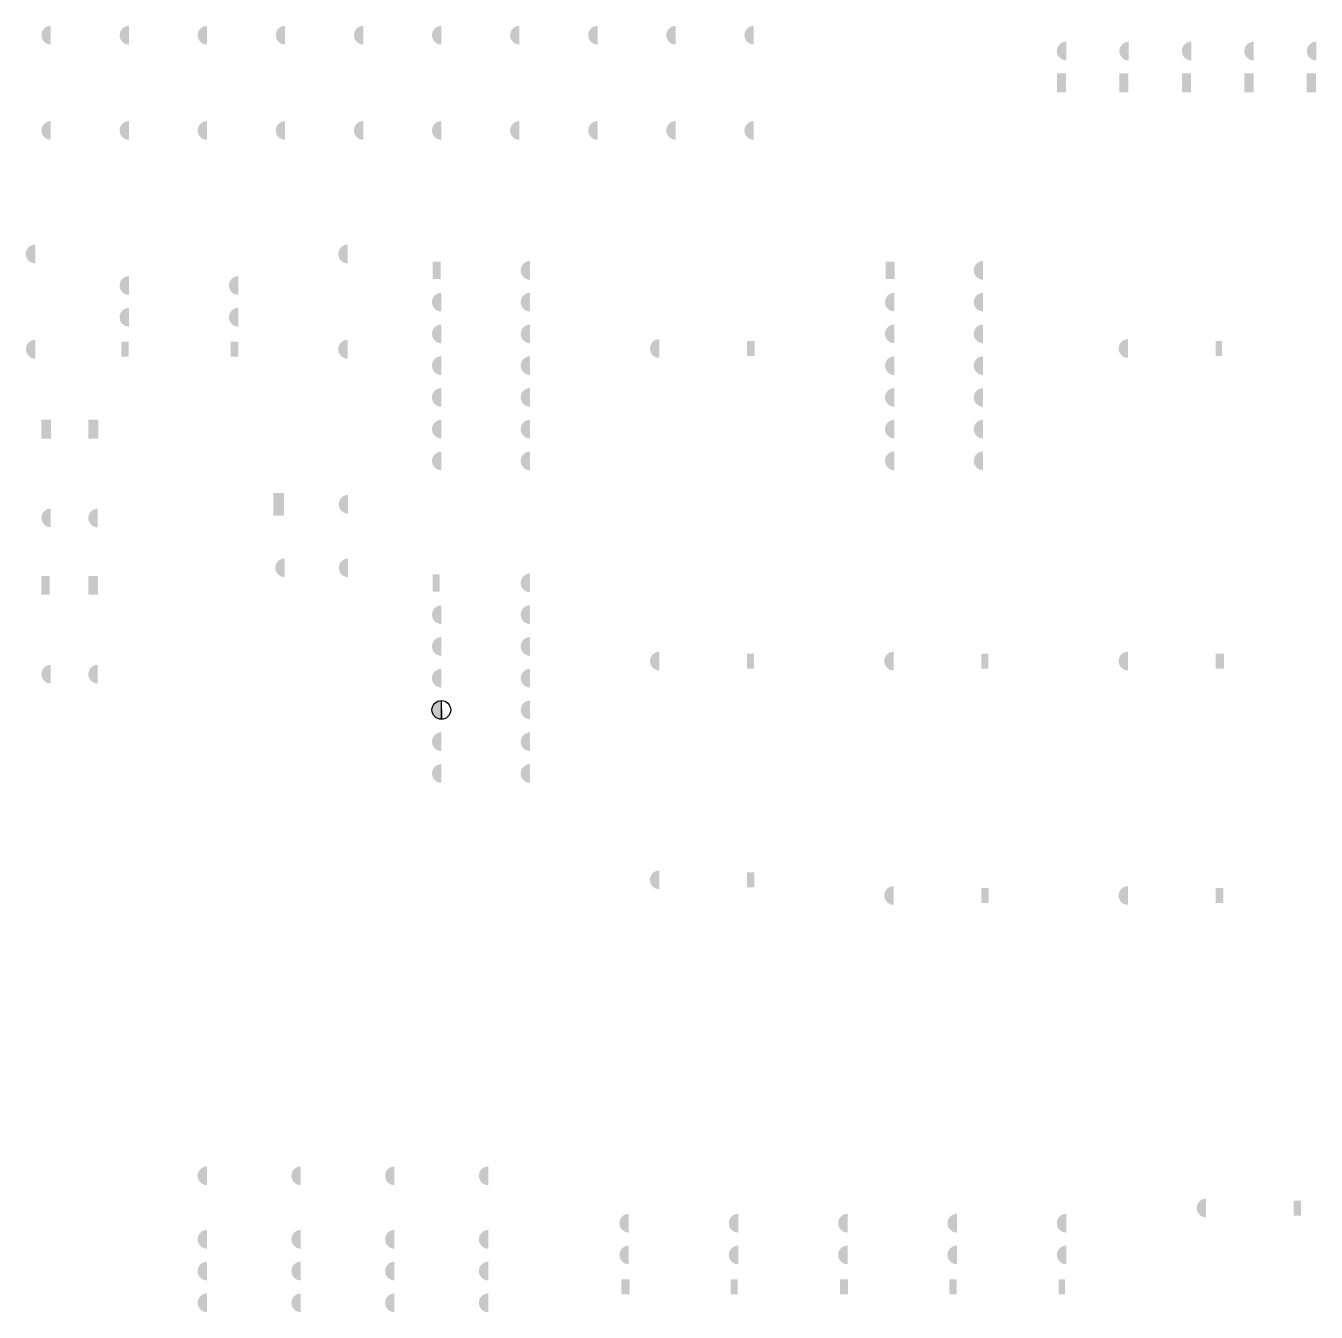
# Model space of a CAD drawing. Header units: millimetres. Extents: x 40 to 3761, y -469 to 920.
# Drawn here: x 69.7 to 172.9, y -106.6 to -3.7 of the extents above; entities that cross this region are included whole.
import ezdxf

# ---------------------------------------------------------------- set-up
doc = ezdxf.new("R2010")
doc.units = ezdxf.units.MM
doc.layers.add('Слой1', color=7, linetype='Continuous')

msp = doc.modelspace()

# ---------------------------------------------------------------- hatches: boundary and pattern name
at = {"layer": 'Слой1'}
h = msp.add_hatch(color=256, dxfattribs=at)
h.dxf.hatch_style = 1
h.paths.add_polyline_path([(71.69, -3.737, 0.4142136), (70.94, -4.487, 0.4142136), (71.69, -5.237)])
h.paths.add_polyline_path([(77.94, -3.737, 0.4142136), (77.19, -4.487, 0.4142136), (77.94, -5.237)])
h.paths.add_polyline_path([(71.69, -11.357, 0.4142136), (70.94, -12.107, 0.4142136), (71.69, -12.857)])
h.paths.add_polyline_path([(77.94, -12.107), (77.94, -11.357, 0.4142136), (77.19, -12.107, 0.4142136), (77.94, -12.857)])
h.paths.add_polyline_path([(84.19, -11.357, 0.4142136), (83.44, -12.107, 0.4142136), (84.19, -12.857)])
h.paths.add_polyline_path([(84.19, -3.737, 0.4142136), (83.44, -4.487, 0.4142136), (84.19, -5.237)])
h.paths.add_polyline_path([(90.44, -3.737, 0.4142136), (89.69, -4.487, 0.4142136), (90.44, -5.237)])
h.paths.add_polyline_path([(90.44, -11.357, 0.4142136), (89.69, -12.107, 0.4142136), (90.44, -12.857)])
h.paths.add_polyline_path([(96.69, -11.357, 0.4142136), (95.94, -12.107, 0.4142136), (96.69, -12.857)])
h.paths.add_polyline_path([(96.69, -3.737, 0.4142136), (95.94, -4.487, 0.4142136), (96.69, -5.237)])
h.paths.add_polyline_path([(102.94, -11.357, 0.4142136), (102.19, -12.107, 0.4142136), (102.94, -12.857)])
h.paths.add_polyline_path([(102.94, -3.737, 0.4142136), (102.19, -4.487, 0.4142136), (102.94, -5.237)])
h.paths.add_polyline_path([(109.19, -3.737, 0.4142136), (108.44, -4.487, 0.4142136), (109.19, -5.237)])
h.paths.add_polyline_path([(109.19, -11.357, 0.4142136), (108.44, -12.107, 0.4142136), (109.19, -12.857)])
h.paths.add_polyline_path([(115.44, -11.357, 0.4142136), (114.69, -12.107, 0.4142136), (115.44, -12.857)])
h.paths.add_polyline_path([(115.44, -3.737, 0.4142136), (114.69, -4.487, 0.4142136), (115.44, -5.237)])
h.paths.add_polyline_path([(121.69, -3.737, 0.4142136), (120.94, -4.487, 0.4142136), (121.69, -5.237)])
h.paths.add_polyline_path([(121.69, -11.357, 0.4142136), (120.94, -12.107, 0.4142136), (121.69, -12.857)])
h.paths.add_polyline_path([(127.94, -3.737, 0.4142136), (127.19, -4.487, 0.4142136), (127.94, -5.237)])
h.paths.add_polyline_path([(127.94, -11.357, 0.4142136), (127.19, -12.107, 0.4142136), (127.94, -12.857)])
h.paths.add_polyline_path([(152.94, -5.007, 0.4142136), (152.19, -5.757, 0.4142136), (152.94, -6.507)])
h.paths.add_polyline_path([(152.919, -7.547), (152.19, -7.547), (152.19, -9.047), (152.919, -9.047)])
h.paths.add_polyline_path([(157.905, -7.547), (157.19, -7.547), (157.19, -9.047), (157.905, -9.047)])
h.paths.add_polyline_path([(157.94, -5.007, 0.4142136), (157.19, -5.757, 0.4142136), (157.94, -6.507)])
h.paths.add_polyline_path([(162.94, -5.007, 0.4142136), (162.19, -5.757, 0.4142136), (162.94, -6.507)])
h.paths.add_polyline_path([(162.931, -7.547), (162.19, -7.547), (162.19, -9.047), (162.931, -9.047)])
h.paths.add_polyline_path([(167.942, -7.547), (167.19, -7.547), (167.19, -9.047), (167.942, -9.047)])
h.paths.add_polyline_path([(167.94, -5.007, 0.4142136), (167.19, -5.757, 0.4142136), (167.94, -6.507)])
h.paths.add_polyline_path([(172.94, -5.007, 0.4142136), (172.19, -5.757, 0.4142136), (172.94, -6.507)])
h.paths.add_polyline_path([(172.936, -7.547), (172.19, -7.547), (172.19, -9.047), (172.936, -9.047)])
h.paths.add_polyline_path([(165.401, -28.947), (164.9, -28.947), (164.9, -30.147), (165.401, -30.147)])
h.paths.add_polyline_path([(157.88, -28.797, 0.4142136), (157.13, -29.547, 0.4142136), (157.88, -30.297)])
h.paths.add_polyline_path([(146.29, -27.627, 0.4142136), (145.54, -28.377, 0.4142136), (146.29, -29.127)])
h.paths.add_polyline_path([(146.29, -30.167, 0.4142136), (145.54, -30.917, 0.4142136), (146.29, -31.667)])
h.paths.add_polyline_path([(146.29, -22.547, 0.4142136), (145.54, -23.297, 0.4142136), (146.29, -24.047)])
h.paths.add_polyline_path([(146.29, -25.087, 0.4142136), (145.54, -25.837, 0.4142136), (146.29, -26.587)])
h.paths.add_polyline_path([(139.207, -22.602), (138.495, -22.602), (138.495, -23.992), (139.207, -23.992)])
h.paths.add_polyline_path([(139.19, -25.087, 0.4142136), (138.44, -25.837, 0.4142136), (139.19, -26.587)])
h.paths.add_polyline_path([(139.19, -27.627, 0.4142136), (138.44, -28.377, 0.4142136), (139.19, -29.127)])
h.paths.add_polyline_path([(139.19, -30.167, 0.4142136), (138.44, -30.917, 0.4142136), (139.19, -31.667)])
h.paths.add_polyline_path([(139.19, -32.707, 0.4142136), (138.44, -33.457, 0.4142136), (139.19, -34.207)])
h.paths.add_polyline_path([(146.29, -32.707, 0.4142136), (145.54, -33.457, 0.4142136), (146.29, -34.207)])
h.paths.add_polyline_path([(146.29, -35.247, 0.4142136), (145.54, -35.997, 0.4142136), (146.29, -36.747)])
h.paths.add_polyline_path([(139.19, -35.247, 0.4142136), (138.44, -35.997, 0.4142136), (139.19, -36.747), (139.19, -35.997)])
h.paths.add_polyline_path([(139.19, -37.787, 0.4142136), (138.44, -38.537, 0.4142136), (139.19, -39.287)])
h.paths.add_polyline_path([(146.29, -37.787, 0.4142136), (145.54, -38.537, 0.4142136), (146.29, -39.287)])
h.paths.add_polyline_path([(128.016, -28.947), (127.4, -28.947), (127.4, -30.147), (128.016, -30.147)])
h.paths.add_polyline_path([(120.38, -28.797, 0.4142136), (119.63, -29.547, 0.4142136), (120.38, -30.297)])
h.paths.add_polyline_path([(110.04, -22.547, 0.4142136), (109.29, -23.297, 0.4142136), (110.04, -24.047)])
h.paths.add_polyline_path([(102.887, -22.602), (102.245, -22.602), (102.245, -23.992), (102.887, -23.992)])
h.paths.add_polyline_path([(102.94, -25.087, 0.4142136), (102.19, -25.837, 0.4142136), (102.94, -26.587)])
h.paths.add_polyline_path([(110.04, -25.087, 0.4142136), (109.29, -25.837, 0.4142136), (110.04, -26.587)])
h.paths.add_polyline_path([(110.04, -27.627, 0.4142136), (109.29, -28.377, 0.4142136), (110.04, -29.127)])
h.paths.add_polyline_path([(102.94, -27.627, 0.4142136), (102.19, -28.377, 0.4142136), (102.94, -29.127)])
h.paths.add_polyline_path([(102.94, -30.167, 0.4142136), (102.19, -30.917, 0.4142136), (102.94, -31.667)])
h.paths.add_polyline_path([(110.04, -30.167, 0.4142136), (109.29, -30.917, 0.4142136), (110.04, -31.667)])
h.paths.add_polyline_path([(110.04, -32.707, 0.4142136), (109.29, -33.457, 0.4142136), (110.04, -34.207)])
h.paths.add_polyline_path([(102.94, -32.707, 0.4142136), (102.19, -33.457, 0.4142136), (102.94, -34.207)])
h.paths.add_polyline_path([(102.94, -35.247, 0.4142136), (102.19, -35.997, 0.4142136), (102.94, -36.747)])
h.paths.add_polyline_path([(110.04, -35.247, 0.4142136), (109.29, -35.997, 0.4142136), (110.04, -36.747), (110.04, -35.997)])
h.paths.add_polyline_path([(110.04, -37.787, 0.4142136), (109.29, -38.537, 0.4142136), (110.04, -39.287), (110.04, -38.537)])
h.paths.add_polyline_path([(102.94, -37.787, 0.4142136), (102.19, -38.537, 0.4142136), (102.94, -39.287)])
h.paths.add_polyline_path([(95.48, -41.257, 0.4142136), (94.73, -42.007, 0.4142136), (95.48, -42.757)])
h.paths.add_polyline_path([(90.353, -41.107), (89.5, -41.107), (89.5, -42.907), (90.353, -42.907)])
h.paths.add_polyline_path([(90.4, -46.337, 0.4142136), (89.65, -47.087, 0.4142136), (90.4, -47.837)])
h.paths.add_polyline_path([(95.48, -46.337, 0.4142136), (94.73, -47.087, 0.4142136), (95.48, -47.837)])
h.paths.add_polyline_path([(95.44, -28.857, 0.4142136), (94.69, -29.607, 0.4142136), (95.44, -30.357)])
h.paths.add_polyline_path([(95.44, -21.237, 0.4142136), (94.69, -21.987, 0.4142136), (95.44, -22.737)])
h.paths.add_polyline_path([(86.69, -23.757, 0.4142136), (85.94, -24.507, 0.4142136), (86.69, -25.257)])
h.paths.add_polyline_path([(86.69, -26.297, 0.4142136), (85.94, -27.047, 0.4142136), (86.69, -27.797)])
h.paths.add_polyline_path([(86.696, -28.987), (86.09, -28.987), (86.09, -30.187), (86.696, -30.187)])
h.paths.add_polyline_path([(77.929, -28.987), (77.34, -28.987), (77.34, -30.187), (77.929, -30.187)])
h.paths.add_polyline_path([(77.94, -26.297, 0.4142136), (77.19, -27.047, 0.4142136), (77.94, -27.797)])
h.paths.add_polyline_path([(77.94, -23.757, 0.4142136), (77.19, -24.507, 0.4142136), (77.94, -25.257)])
h.paths.add_polyline_path([(70.44, -21.237, 0.4142136), (69.69, -21.987, 0.4142136), (70.44, -22.737)])
h.paths.add_polyline_path([(70.44, -28.857, 0.4142136), (69.69, -29.607, 0.4142136), (70.44, -30.357)])
h.paths.add_polyline_path([(71.709, -35.247), (70.94, -35.247), (70.94, -36.747), (71.709, -36.747)])
h.paths.add_polyline_path([(75.5, -35.247), (74.69, -35.247), (74.69, -36.747), (75.5, -36.747)])
h.paths.add_polyline_path([(71.69, -42.347, 0.4142136), (70.94, -43.097, 0.4142136), (71.69, -43.847)])
h.paths.add_polyline_path([(75.44, -42.347, 0.4142136), (74.69, -43.097, 0.4142136), (75.44, -43.847)])
h.paths.add_polyline_path([(75.479, -47.747), (74.69, -47.747), (74.69, -49.247), (75.479, -49.247)])
h.paths.add_polyline_path([(71.603, -47.747), (70.94, -47.747), (70.94, -49.247), (71.603, -49.247)])
h.paths.add_polyline_path([(71.69, -54.847, 0.4142136), (70.94, -55.597, 0.4142136), (71.69, -56.347)])
h.paths.add_polyline_path([(75.44, -54.847, 0.4142136), (74.69, -55.597, 0.4142136), (75.44, -56.347)])
h.paths.add_polyline_path([(102.815, -47.602), (102.245, -47.602), (102.245, -48.992), (102.815, -48.992)])
h.paths.add_polyline_path([(102.94, -50.087, 0.4142136), (102.19, -50.837, 0.4142136), (102.94, -51.587)])
h.paths.add_polyline_path([(110.04, -47.547, 0.4142136), (109.29, -48.297, 0.4142136), (110.04, -49.047)])
h.paths.add_polyline_path([(110.04, -50.087, 0.4142136), (109.29, -50.837, 0.4142136), (110.04, -51.587)])
h.paths.add_polyline_path([(102.94, -52.627, 0.4142136), (102.19, -53.377, 0.4142136), (102.94, -54.127)])
h.paths.add_polyline_path([(110.04, -52.627, 0.4142136), (109.29, -53.377, 0.4142136), (110.04, -54.127)])
h.paths.add_polyline_path([(110.04, -55.167, 0.4142136), (109.29, -55.917, 0.4142136), (110.04, -56.667)])
h.paths.add_polyline_path([(102.94, -55.167, 0.4142136), (102.19, -55.917, 0.4142136), (102.94, -56.667)])
h.paths.add_polyline_path([(102.94, -58.457), (102.94, -57.707, 0.4142136), (102.19, -58.457, 0.4142136), (102.94, -59.207)])
h.paths.add_polyline_path([(110.04, -57.707, 0.4142136), (109.29, -58.457, 0.4142136), (110.04, -59.207)])
h.paths.add_polyline_path([(102.94, -60.247, 0.4142136), (102.19, -60.997, 0.4142136), (102.94, -61.747)])
h.paths.add_polyline_path([(102.94, -63.537), (102.94, -62.787, 0.4142136), (102.19, -63.537, 0.4142136), (102.94, -64.287)])
h.paths.add_polyline_path([(110.04, -60.247, 0.4142136), (109.29, -60.997, 0.4142136), (110.04, -61.747)])
h.paths.add_polyline_path([(110.04, -62.787, 0.4142136), (109.29, -63.537, 0.4142136), (110.04, -64.287), (110.04, -63.537)])
h.paths.add_polyline_path([(120.38, -53.797, 0.4142136), (119.63, -54.547, 0.4142136), (120.38, -55.297)])
h.paths.add_polyline_path([(120.38, -71.297, 0.4142136), (119.63, -72.047, 0.4142136), (120.38, -72.797)])
h.paths.add_polyline_path([(127.994, -71.447), (127.4, -71.447), (127.4, -72.647), (127.994, -72.647)])
h.paths.add_polyline_path([(127.96, -53.947), (127.4, -53.947), (127.4, -55.147), (127.96, -55.147)])
h.paths.add_polyline_path([(139.13, -53.797, 0.4142136), (138.38, -54.547, 0.4142136), (139.13, -55.297)])
h.paths.add_polyline_path([(139.13, -72.547, 0.4142136), (138.38, -73.297, 0.4142136), (139.13, -74.047)])
h.paths.add_polyline_path([(146.741, -72.697), (146.15, -72.697), (146.15, -73.897), (146.741, -73.897)])
h.paths.add_polyline_path([(146.707, -53.947), (146.15, -53.947), (146.15, -55.147), (146.707, -55.147)])
h.paths.add_polyline_path([(157.88, -53.797, 0.4142136), (157.13, -54.547, 0.4142136), (157.88, -55.297)])
h.paths.add_polyline_path([(165.569, -53.947), (164.9, -53.947), (164.9, -55.147), (165.569, -55.147)])
h.paths.add_polyline_path([(157.88, -72.547, 0.4142136), (157.13, -73.297, 0.4142136), (157.88, -74.047)])
h.paths.add_polyline_path([(165.497, -72.697), (164.9, -72.697), (164.9, -73.897), (165.497, -73.897)])
h.paths.add_polyline_path([(164.13, -97.547, 0.4142136), (163.38, -98.297, 0.4142136), (164.13, -99.047)])
h.paths.add_polyline_path([(171.731, -97.697), (171.15, -97.697), (171.15, -98.897), (171.731, -98.897)])
h.paths.add_polyline_path([(152.94, -98.757, 0.4142136), (152.19, -99.507, 0.4142136), (152.94, -100.257)])
h.paths.add_polyline_path([(152.94, -101.297, 0.4142136), (152.19, -102.047, 0.4142136), (152.94, -102.797)])
h.paths.add_polyline_path([(152.847, -103.987), (152.34, -103.987), (152.34, -105.187), (152.847, -105.187)])
h.paths.add_polyline_path([(144.177, -103.987), (143.59, -103.987), (143.59, -105.187), (144.177, -105.187)])
h.paths.add_polyline_path([(144.19, -101.297, 0.4142136), (143.44, -102.047, 0.4142136), (144.19, -102.797)])
h.paths.add_polyline_path([(144.19, -98.757, 0.4142136), (143.44, -99.507, 0.4142136), (144.19, -100.257)])
h.paths.add_polyline_path([(135.44, -101.297, 0.4142136), (134.69, -102.047, 0.4142136), (135.44, -102.797)])
h.paths.add_polyline_path([(135.483, -103.987), (134.84, -103.987), (134.84, -105.187), (135.483, -105.187)])
h.paths.add_polyline_path([(135.44, -98.757, 0.4142136), (134.69, -99.507, 0.4142136), (135.44, -100.257)])
h.paths.add_polyline_path([(126.69, -98.757, 0.4142136), (125.94, -99.507, 0.4142136), (126.69, -100.257)])
h.paths.add_polyline_path([(126.69, -101.297, 0.4142136), (125.94, -102.047, 0.4142136), (126.69, -102.797)])
h.paths.add_polyline_path([(126.651, -103.987), (126.09, -103.987), (126.09, -105.187), (126.651, -105.187)])
h.paths.add_polyline_path([(117.94, -98.757, 0.4142136), (117.19, -99.507, 0.4142136), (117.94, -100.257)])
h.paths.add_polyline_path([(117.94, -101.297, 0.4142136), (117.19, -102.047, 0.4142136), (117.94, -102.797)])
h.paths.add_polyline_path([(117.997, -103.987), (117.34, -103.987), (117.34, -105.187), (117.997, -105.187)])
h.paths.add_polyline_path([(106.69, -94.967, 0.4142136), (105.94, -95.717, 0.4142136), (106.69, -96.467)])
h.paths.add_polyline_path([(99.19, -94.967, 0.4142136), (98.44, -95.717, 0.4142136), (99.19, -96.467)])
h.paths.add_polyline_path([(99.19, -100.047, 0.4142136), (98.44, -100.797, 0.4142136), (99.19, -101.547)])
h.paths.add_polyline_path([(106.69, -100.047, 0.4142136), (105.94, -100.797, 0.4142136), (106.69, -101.547), (106.69, -100.797)])
h.paths.add_polyline_path([(106.69, -102.587, 0.4142136), (105.94, -103.337, 0.4142136), (106.69, -104.087)])
h.paths.add_polyline_path([(99.19, -102.587, 0.4142136), (98.44, -103.337, 0.4142136), (99.19, -104.087)])
h.paths.add_polyline_path([(99.19, -105.127, 0.4142136), (98.44, -105.877, 0.4142136), (99.19, -106.627)])
h.paths.add_polyline_path([(106.69, -105.127, 0.4142136), (105.94, -105.877, 0.4142136), (106.69, -106.627)])
h.paths.add_polyline_path([(91.69, -105.127, 0.4142136), (90.94, -105.877, 0.4142136), (91.69, -106.627)])
h.paths.add_polyline_path([(91.69, -102.587, 0.4142136), (90.94, -103.337, 0.4142136), (91.69, -104.087)])
h.paths.add_polyline_path([(91.69, -100.047, 0.4142136), (90.94, -100.797, 0.4142136), (91.69, -101.547)])
h.paths.add_polyline_path([(84.19, -100.047, 0.4142136), (83.44, -100.797, 0.4142136), (84.19, -101.547), (84.19, -100.797)])
h.paths.add_polyline_path([(84.19, -102.587, 0.4142136), (83.44, -103.337, 0.4142136), (84.19, -104.087)])
h.paths.add_polyline_path([(84.19, -105.127, 0.4142136), (83.44, -105.877, 0.4142136), (84.19, -106.627)])
h.paths.add_polyline_path([(84.19, -94.967, 0.4142136), (83.44, -95.717, 0.4142136), (84.19, -96.467)])
h.paths.add_polyline_path([(91.69, -94.967, 0.4142136), (90.94, -95.717, 0.4142136), (91.69, -96.467)])

# ---------------------------------------------------------------- linework, layer by layer
for p, q in [((102.94, -59.207), (102.94, -57.707)), ((102.94, -58.457), (102.94, -59.207))]:
    msp.add_line(p, q, dxfattribs=at)
msp.add_circle((102.94, -58.457), 0.75, dxfattribs=at)

doc.saveas('drawing.dxf')
